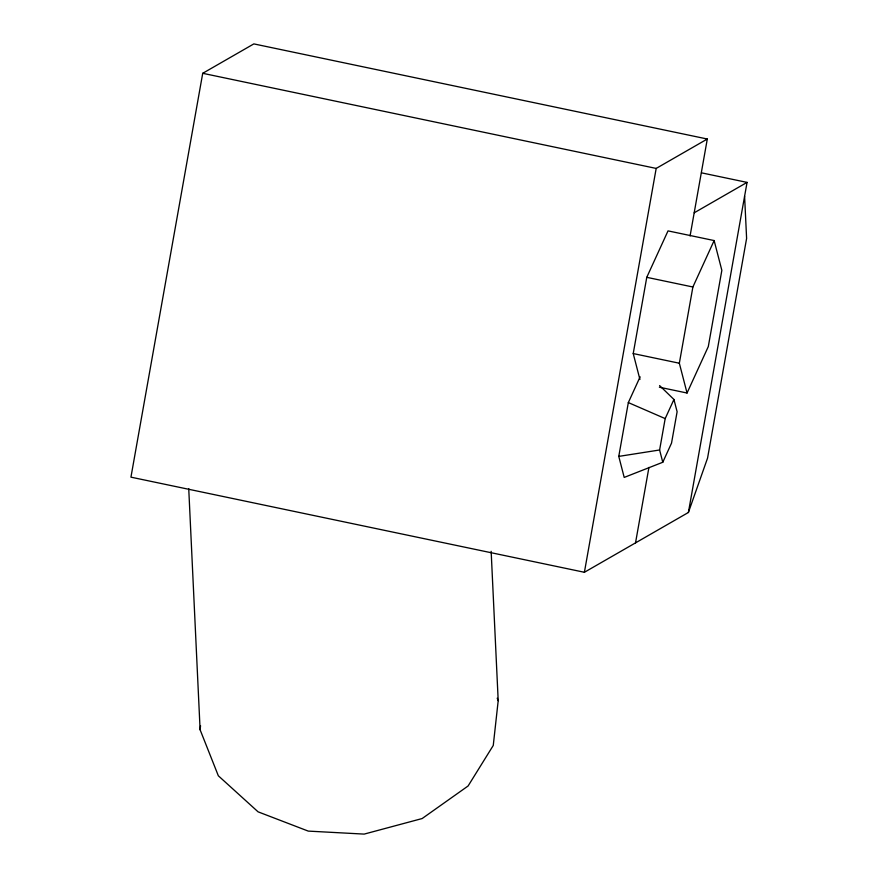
<?xml version="1.0" encoding="UTF-8"?>
<svg xmlns="http://www.w3.org/2000/svg" width="878" height="878" viewBox="0 0 878 878"><rect width="100%" height="100%" fill="white"/><g stroke="black" fill="none" stroke-linecap="round" stroke-linejoin="round"><path stroke-width="1.32" d="M491.153 551.318L498.199 700.677L493.26 745.455L468.095 785.986L422.142 818.548L364.172 834.1L308.255 831.104L258.088 811.843L218.337 775.79L200.107 729.772L200.557 725.711M690.075 235.952L707.306 139.02L253.841 43.9L202.719 73.302L130.943 477.16L584.397 572.28L688.396 512.478L707.558 458.107L746.607 238.432L744.599 196.255M584.397 572.28L656.184 168.422L707.306 139.02M639.919 379.461L633.225 353.56L646.768 277.327L668.026 230.881L714.143 240.561L721.848 270.336L708.305 346.569L687.046 393.015L659.378 387.209M659.597 385.563L673.942 399.479L677.114 411.738L671.527 443.127L662.78 462.256L624.203 477.423L618.77 456.395L628.33 402.585L640.117 376.827M635.518 542.889L648.93 467.436M662.78 462.256L659.608 449.986L665.184 418.597L673.942 399.479M687.046 393.015L679.342 363.229L692.885 286.996L714.143 240.561M688.396 512.478L747.057 182.394L701.478 172.834M694.191 212.805L747.057 182.394M618.77 456.395L659.608 449.986M202.719 73.302L656.184 168.422M646.768 277.327L692.885 286.996M633.225 353.56L679.342 363.229M628.33 402.585L665.184 418.597M497.211 698.197L498.199 700.677M188.737 488.607L200.107 729.772"/></g></svg>
